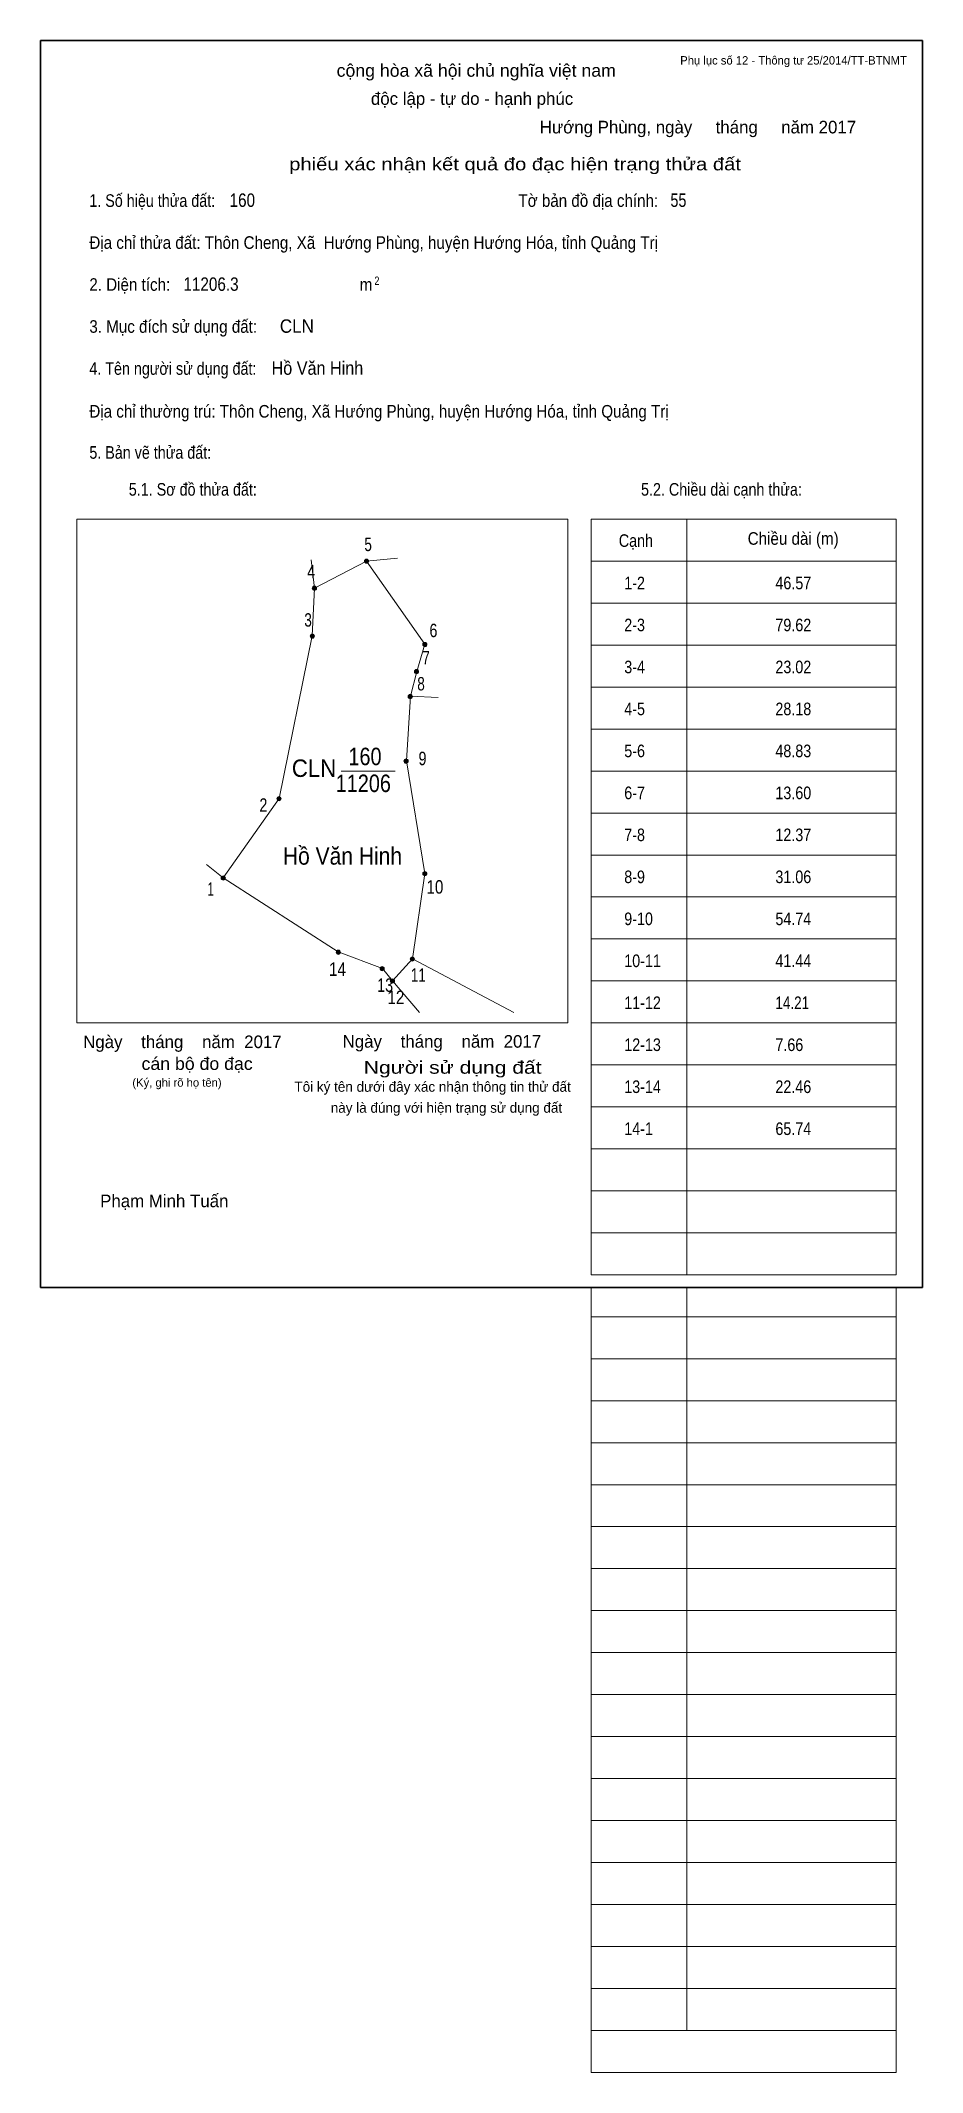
# Model space of a CAD drawing. Header units: centimetres. Extents: x 0 to 21, y -18.7 to 29.7.
import ezdxf
from ezdxf.enums import TextEntityAlignment as Align

# ---------------------------------------------------------------- set-up
doc = ezdxf.new("R2010")
doc.units = ezdxf.units.CM
doc.header["$LTSCALE"] = 0.12
doc.layers.add('30', color=7, linetype='Continuous')
doc.layers.add('34', color=7, linetype='Continuous')
for name, color, linetype, lineweight in [('32', 7, 'Continuous', 13), ('33', 7, 'Continuous', 13), ('6', 7, 'Continuous', 13), ('63', 7, 'Continuous', 13)]:
    doc.layers.add(name, color=color, linetype=linetype, lineweight=lineweight)

msp = doc.modelspace()

# ---------------------------------------------------------------- hatches: boundary and pattern name
at = {"layer": '32'}
for points in [[(7.8113, 17.3, 1), (7.7113, 17.3, 1)], [(6.5707, 16.6549, 1), (6.4707, 16.6549, 1)], [(6.5211, 15.5136, 1), (6.4211, 15.5136, 1)], [(9.2008, 15.3151, 1), (9.1008, 15.3151, 1)], [(9.0023, 14.67, 1), (8.9023, 14.67, 1)], [(8.8534, 14.0745, 1), (8.7534, 14.0745, 1)], [(8.7541, 12.5362, 1), (8.6541, 12.5362, 1)], [(5.7272, 11.643, 1), (5.6272, 11.643, 1)], [(4.3992, 9.7519, 1), (4.2992, 9.7519, 1)], [(9.2008, 9.8566, 1), (9.1008, 9.8566, 1)], [(7.1404, 7.9833, 1), (7.0404, 7.9833, 1)], [(8.903, 7.822, 1), (8.803, 7.822, 1)], [(8.1835, 7.5908, 1), (8.0835, 7.5908, 1)], [(8.4286, 7.3, 1), (8.3286, 7.3, 1)]]:
    msp.add_hatch(color=256, dxfattribs=at).paths.add_polyline_path(points)

# ---------------------------------------------------------------- linework, layer by layer
for centre in [(7.7613, 17.3), (6.5207, 16.6549), (6.4711, 15.5136), (9.1508, 15.3151), (8.9523, 14.67), (8.8034, 14.0745), (8.7041, 12.5362), (5.6772, 11.643), (4.3492, 9.7519), (9.1508, 9.8566), (7.0904, 7.9833), (8.853, 7.822), (8.1335, 7.5908), (8.3786, 7.3)]:
    msp.add_circle(centre, 0.05, dxfattribs=at)
at = {"layer": '33'}
msp.add_line((7.16, 12.3), (8.44, 12.3), dxfattribs=at)
at = {"layer": '6'}
for p, q in [((6.52, 16.66), (6.44, 17.33)), ((6.52, 16.66), (7.76, 17.3)), ((8.5, 17.37), (7.76, 17.3)), ((8.81, 14.08), (9.47, 14.05)), ((4.35, 9.76), (3.95, 10.07)), ((8.86, 7.83), (8.38, 7.3)), ((11.27, 6.55), (8.86, 7.83))]:
    msp.add_line(p, q, dxfattribs=at)
for points in [[(7.76, 17.3), (9.15, 15.32), (8.96, 14.67), (8.81, 14.08)], [(4.35, 9.76), (5.68, 11.65), (6.47, 15.52), (6.52, 16.66)], [(8.81, 14.08), (8.71, 12.54), (9.15, 9.86), (8.86, 7.83)], [(4.35, 9.76), (7.09, 7.99), (8.14, 7.6)], [(9.02, 6.55), (8.38, 7.3), (8.14, 7.6)]]:
    msp.add_lwpolyline(points, dxfattribs=at)
at = {"layer": '63'}
for p, q in [((0.86, 18.3), (12.56, 18.3)), ((0.86, 6.3), (0.86, 18.3)), ((12.56, 6.3), (12.56, 18.3)), ((13.11, 18.3), (20.38, 18.3)), ((13.11, 0.3), (13.11, 18.3)), ((15.39, 0.3), (15.39, 18.3)), ((20.38, 0.3), (20.38, 18.3)), ((13.11, 17.3), (20.38, 17.3)), ((13.11, 16.3), (20.38, 16.3)), ((13.11, 15.3), (20.38, 15.3)), ((13.11, 14.3), (20.38, 14.3)), ((13.11, 13.3), (20.38, 13.3)), ((13.11, 12.3), (20.38, 12.3)), ((13.11, 11.3), (20.38, 11.3)), ((13.11, 10.3), (20.38, 10.3)), ((13.11, 9.3), (20.38, 9.3)), ((13.11, 8.3), (20.38, 8.3)), ((13.11, 7.3), (20.38, 7.3)), ((0.86, 6.3), (12.56, 6.3)), ((13.11, 6.3), (20.38, 6.3)), ((13.11, 5.3), (20.38, 5.3)), ((13.11, 4.3), (20.38, 4.3)), ((13.11, 3.3), (20.38, 3.3)), ((13.11, 2.3), (20.38, 2.3)), ((13.11, 1.3), (20.38, 1.3)), ((13.11, 0.3), (20.38, 0.3)), ((13.11, -18.7), (13.11, 0)), ((15.39, -17.7), (15.39, 0)), ((20.38, -18.7), (20.38, 0)), ((13.11, -0.7), (20.38, -0.7)), ((13.11, -0.7), (20.38, -0.7)), ((13.11, -1.7), (20.38, -1.7)), ((13.11, -2.7), (20.38, -2.7)), ((13.11, -3.7), (20.38, -3.7)), ((13.11, -4.7), (20.38, -4.7)), ((13.11, -5.7), (20.38, -5.7)), ((13.11, -6.7), (20.38, -6.7)), ((13.11, -7.7), (20.38, -7.7)), ((13.11, -8.7), (20.38, -8.7)), ((13.11, -9.7), (20.38, -9.7)), ((13.11, -10.7), (20.38, -10.7)), ((13.11, -11.7), (20.38, -11.7)), ((13.11, -12.7), (20.38, -12.7)), ((13.11, -13.7), (20.38, -13.7)), ((13.11, -14.7), (20.38, -14.7)), ((13.11, -15.7), (20.38, -15.7)), ((13.11, -16.7), (20.38, -16.7)), ((13.11, -17.7), (20.38, -17.7)), ((13.11, -18.7), (20.38, -18.7))]:
    msp.add_line(p, q, dxfattribs=at)
at = {"layer": '63', "lineweight": 35}
msp.add_lwpolyline([(0, 0), (0, 29.7), (21, 29.7), (21, 0)], close=True, dxfattribs=at)

# ---------------------------------------------------------------- texts
at = {"layer": '30'}
for s, width, p in [('1-2', 0.85, (13.9, 16.63)), ('46.57', 0.85, (17.5, 16.63)), ('2-3', 0.85, (13.9, 15.63)), ('79.62', 0.85, (17.5, 15.63)), ('3-4', 0.85, (13.9, 14.63)), ('23.02', 0.85, (17.5, 14.63)), ('4-5', 0.85, (13.9, 13.63)), ('28.18', 0.85, (17.5, 13.63)), ('5-6', 0.85, (13.9, 12.63)), ('48.83', 0.85, (17.5, 12.63)), ('6-7', 0.85, (13.9, 11.63)), ('13.60', 0.85, (17.5, 11.63)), ('7-8', 0.85, (13.9, 10.63)), ('12.37', 0.85, (17.5, 10.63)), ('8-9', 0.85, (13.9, 9.63)), ('31.06', 0.85, (17.5, 9.63)), ('9-10', 0.85, (13.9, 8.63)), ('54.74', 0.85, (17.5, 8.63)), ('10-11', 0.85, (13.9, 7.63)), ('41.44', 0.85, (17.5, 7.63)), ('11-12', 0.85, (13.9, 6.63)), ('14.21', 0.8, (17.5, 6.63)), ('12-13', 0.85, (13.9, 5.63)), ('7.66', 0.85, (17.5, 5.63)), ('13-14', 0.85, (13.9, 4.63)), ('22.46', 0.85, (17.5, 4.63)), ('14-1', 0.85, (13.9, 3.63)), ('65.74', 0.85, (17.5, 3.63))]:
    msp.add_text(s, height=0.3, dxfattribs=dict(at, width=width)).set_placement(p)
at = {"layer": '32'}
for s, width, p in [('5', 0.75, (7.8, 17.54)), ('4', 0.8, (6.445, 16.89)), ('3', 0.75, (6.37, 15.74)), ('6', 0.8, (9.355, 15.49)), ('7', 0.75, (9.18, 14.84)), ('8', 0.75, (9.06, 14.22)), ('9', 0.8, (9.095, 12.44)), ('2', 0.8, (5.305, 11.33)), ('10', 0.85, (9.39, 9.38)), ('1', 0.65, (4.05, 9.33)), ('14', 0.85, (7.07, 7.42)), ('13', 0.8, (8.205, 7.04)), ('11', 0.75, (8.995, 7.28)), ('12', 0.85, (8.46, 6.75))]:
    msp.add_text(s, height=0.32, dxfattribs=dict(at, width=width)).set_placement(p, align=Align.CENTER)
at = {"layer": '33', "width": 0.95}
for height, p in [(0.32, (6.51, 22.74)), (0.4159, (7.04, 12.16))]:
    msp.add_text('CLN', height=height, dxfattribs=at).set_placement(p, align=Align.RIGHT)
at = {"layer": '33', "width": 0.85}
for s, p in [('160', (7.725, 12.44)), ('11206', (7.685, 11.8))]:
    msp.add_text(s, height=0.4159, dxfattribs=at).set_placement(p, align=Align.CENTER)
at = {"layer": '34'}
for s, height, width, p in [('160', 0.32, 0.85, (4.5, 25.74)), ('55', 0.32, 0.8, (15, 25.74)), ('11206.3', 0.32, 0.85, (3.4, 23.74)), ('Hồ Văn Hinh', 0.32, 0.9, (5.5, 21.74)), ('Hồ Văn Hinh', 0.4159, 0.9, (5.77, 10.07))]:
    msp.add_text(s, height=height, dxfattribs=dict(at, width=width)).set_placement(p)
at = {"layer": '63', "width": 1.05}
msp.add_text('cộng hòa xã hội chủ nghĩa việt nam', height=0.3, dxfattribs=at).set_placement((10.375, 28.84), align=Align.CENTER)
at = {"layer": '63'}
for s, height, p in [('Phụ lục số 12 - Thông tư 25/2014/TT-BTNMT', 0.2, (20.63, 29.13)), ('Ngày    tháng    năm  2017', 0.3, (5.74, 5.7)), ('Ngày    tháng    năm  2017', 0.3, (11.92, 5.71)), ('(Ký, ghi rõ họ tên)', 0.2, (4.31, 4.78))]:
    msp.add_text(s, height=height, dxfattribs=at).set_placement(p, align=Align.RIGHT)
for s, height, p in [('độc lập - tự do - hạnh phúc', 0.3, (10.275, 28.17)), ('Hướng Phùng, ngày     tháng     năm 2017', 0.3, (15.655, 27.49)), ('Tôi ký tên dưới đây xác nhận thông tin thử đất', 0.24, (9.335, 4.66)), ('này là đúng với hiện trạng sử dụng đất', 0.24, (9.665, 4.16)), ('Phạm Minh Tuấn', 0.3, (2.945, 1.91))]:
    msp.add_text(s, height=height, dxfattribs=at).set_placement(p, align=Align.CENTER)
for s, width, p in [('phiếu xác nhận kết quả đo đạc hiện trạng thửa đất', 1.2, (16.68, 26.61)), ('cán bộ đo đạc', 1.05, (5.05, 5.18)), ('Người sử dụng đất', 1.25, (11.93, 5.09))]:
    msp.add_text(s, height=0.3, dxfattribs=dict(at, width=width)).set_placement(p, align=Align.RIGHT)
for s, height, width, p in [('1. Số hiệu thửa đất:', 0.3, 0.85, (1.16, 25.74)), ('Tờ bản đồ địa chính:', 0.3, 0.9, (11.38, 25.74)), ('Địa chỉ thửa đất: Thôn Cheng, Xã  Hướng Phùng, huyện Hướng Hóa, tỉnh Quảng Trị', 0.3, 0.9, (1.16, 24.74)), ('2. Diện tích:', 0.3, 0.9, (1.16, 23.74)), ('m', 0.3, 0.9, (7.6, 23.74)), ('2', 0.2, 0.8, (7.95, 23.88)), ('3. Mục đích sử dụng đất:', 0.3, 0.9, (1.16, 22.74)), ('4. Tên người sử dụng đất:', 0.3, 0.85, (1.16, 21.74)), ('Địa chỉ thường trú: Thôn Cheng, Xã Hướng Phùng, huyện Hướng Hóa, tỉnh Quảng Trị', 0.3, 0.9, (1.16, 20.72)), ('5. Bản vẽ thửa đất:', 0.3, 0.85, (1.16, 19.74)), ('5.1. Sơ đồ thửa đất:', 0.3, 0.85, (2.1, 18.86)), ('5.2. Chiều dài cạnh thửa:', 0.3, 0.85, (14.3, 18.86)), ('Cạnh', 0.3, 0.85, (13.77, 17.64)), ('Chiều dài (m)', 0.3, 0.9, (16.84, 17.69))]:
    msp.add_text(s, height=height, dxfattribs=dict(at, width=width)).set_placement(p)

doc.saveas('drawing.dxf')
